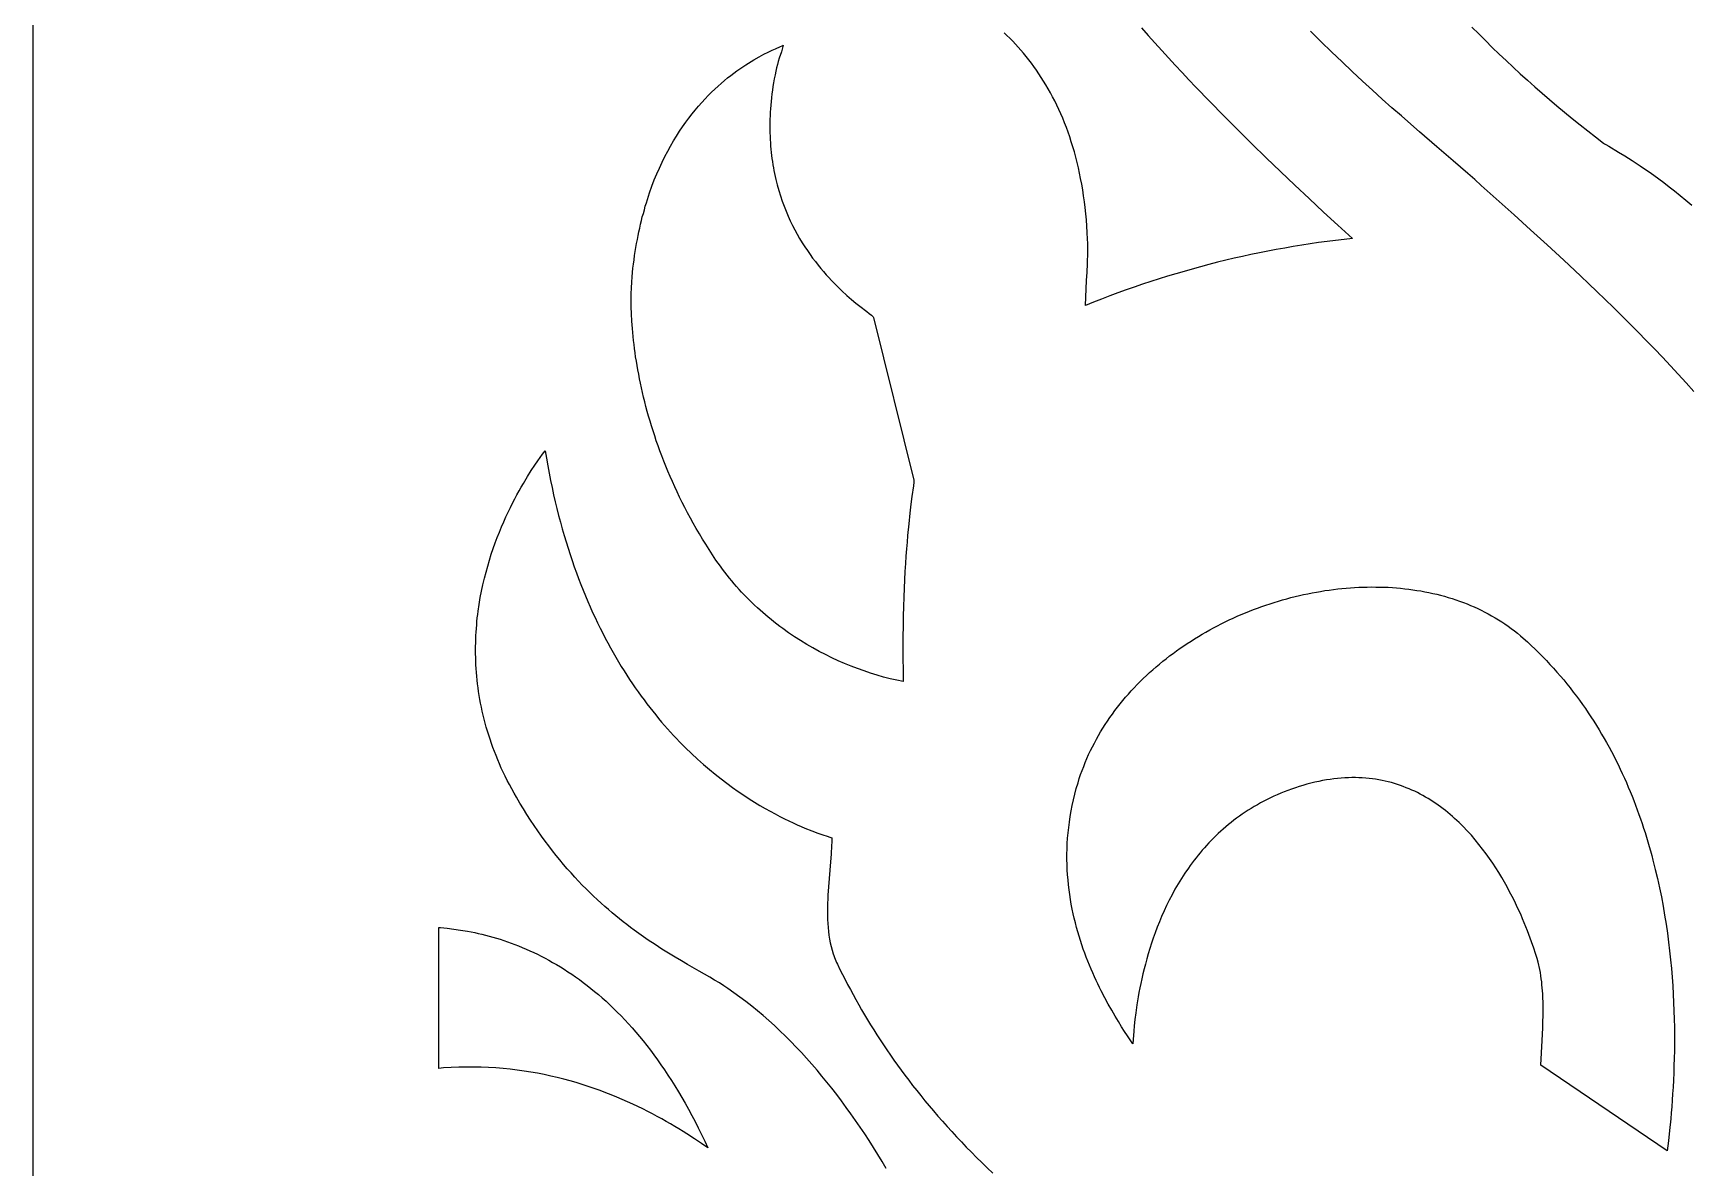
# Model space of a CAD drawing. Extents: x -750 to 750, y -1000 to 1000.
# Drawn here: x -750 to -586.9, y -384.6 to -272.7 of the extents above; entities that cross this region are included whole.
import ezdxf

# ---------------------------------------------------------------- set-up
doc = ezdxf.new("R2010")
doc.units = 0
doc.layers.add('LAYER_1', color=18, linetype='CONTINUOUS')

msp = doc.modelspace()

# ---------------------------------------------------------------- linework, layer by layer
at = {"layer": 'LAYER_1'}
msp.add_lwpolyline([(-475.66, 274.46), (-477.41, 255.17, -0.426497), (-483.05, 250.67, 1), (-489.05, 205.44, -0.214305), (-485.57, 203.28, -0.489736), (-510.5, 127.16, 0.182251), (-474.88, 69.45, -0.070235), (-473.9, 68.45, -0.552147), (-511.5, -26.78), (-511.5, -1000), (-750, -1000), (-750, 1000)], format="xyb", dxfattribs=at)
for points in [[(-640.74, -272.17), (-640.07, -272.92), (-639.41, -273.66), (-638.74, -274.39), (-638.07, -275.12), (-637.4, -275.85), (-636.73, -276.57), (-636.05, -277.29), (-635.37, -278.01), (-634, -279.43), (-632.62, -280.84), (-631.24, -282.23), (-629.84, -283.61), (-628.44, -284.98), (-627.03, -286.34), (-625.62, -287.68), (-624.2, -289.01), (-622.78, -290.33), (-621.36, -291.64), (-619.93, -292.94), (-620.76, -293.03), (-621.6, -293.13), (-622.44, -293.24), (-623.27, -293.35), (-624.11, -293.47), (-624.94, -293.6), (-625.78, -293.73), (-626.61, -293.88), (-627.44, -294.03), (-628.28, -294.19), (-629.11, -294.35), (-629.94, -294.52), (-630.77, -294.71), (-631.6, -294.89), (-632.42, -295.09), (-633.25, -295.29), (-634.08, -295.5), (-634.9, -295.72), (-635.72, -295.95), (-636.54, -296.18), (-637.36, -296.42), (-638.18, -296.67), (-639, -296.92), (-639.81, -297.18), (-640.63, -297.45), (-641.44, -297.73), (-642.25, -298.01), (-643.05, -298.3), (-643.86, -298.6), (-644.66, -298.91), (-645.46, -299.22), (-646.26, -299.54), (-646.23, -298.72), (-646.19, -297.91), (-646.14, -297.09), (-646.09, -296.27), (-646.05, -295.45), (-646.04, -295.05), (-646.03, -294.64), (-646.02, -294.23), (-646.02, -293.82), (-646.03, -293.41), (-646.04, -293), (-646.08, -292.36), (-646.12, -291.73), (-646.16, -291.11), (-646.22, -290.5), (-646.28, -289.9), (-646.36, -289.31), (-646.44, -288.73), (-646.53, -288.15), (-646.62, -287.59), (-646.73, -287.04), (-646.84, -286.49), (-646.95, -285.96), (-647.08, -285.43), (-647.21, -284.91), (-647.35, -284.41), (-647.49, -283.91), (-647.65, -283.42), (-647.8, -282.93), (-647.97, -282.46), (-648.14, -282), (-648.31, -281.54), (-648.5, -281.09), (-648.68, -280.65), (-648.88, -280.22), (-649.08, -279.8), (-649.28, -279.38), (-649.49, -278.97), (-649.71, -278.57), (-649.92, -278.18), (-650.15, -277.8), (-650.38, -277.42), (-650.61, -277.06), (-650.85, -276.69), (-651.09, -276.34), (-651.33, -275.99), (-651.58, -275.66), (-651.84, -275.32), (-652.09, -275), (-652.36, -274.68), (-652.62, -274.37), (-652.89, -274.07), (-653.16, -273.77), (-653.43, -273.48), (-653.71, -273.2), (-653.99, -272.92), (-654.27, -272.65)], [(-608.15, -272.1), (-607.49, -272.77), (-606.83, -273.43), (-606.16, -274.09), (-605.48, -274.75), (-604.79, -275.4), (-604.09, -276.05), (-603.39, -276.7), (-602.68, -277.34), (-601.96, -277.98), (-601.24, -278.61), (-600.51, -279.24), (-599.77, -279.87), (-599.02, -280.49), (-598.27, -281.11), (-597.5, -281.72), (-596.73, -282.33), (-595.96, -282.93), (-595.17, -283.53), (-595.08, -283.59), (-594.97, -283.66), (-594.65, -283.85), (-593.7, -284.42), (-593.08, -284.8), (-592.37, -285.25), (-591.98, -285.5), (-591.57, -285.77), (-591.14, -286.06), (-590.69, -286.37), (-590.22, -286.71), (-589.74, -287.06), (-589.24, -287.43), (-588.71, -287.83), (-588.18, -288.25), (-587.63, -288.69), (-587.06, -289.15), (-586.48, -289.64)], [(-586.27, -308.04), (-587.04, -307.18), (-587.81, -306.33), (-588.59, -305.49), (-589.38, -304.65), (-590.17, -303.82), (-590.97, -303), (-591.77, -302.18), (-592.58, -301.37), (-593.38, -300.56), (-594.2, -299.76), (-595.01, -298.97), (-595.83, -298.18), (-596.64, -297.4), (-597.46, -296.62), (-599.1, -295.09), (-600.74, -293.57), (-602.38, -292.08), (-604, -290.6), (-607.23, -287.71), (-607.87, -287.13), (-608.56, -286.53), (-610.02, -285.27), (-611.61, -283.9), (-613.31, -282.43), (-614.19, -281.66), (-615.1, -280.86), (-616.04, -280.04), (-616.99, -279.19), (-617.96, -278.31), (-618.95, -277.41), (-619.95, -276.48), (-620.96, -275.52), (-621.99, -274.54), (-623.03, -273.53), (-624.08, -272.49)], [(-665.89, -384.66), (-666.3, -383.96), (-666.73, -383.27), (-667.15, -382.59), (-667.58, -381.91), (-668.02, -381.24), (-668.47, -380.57), (-668.92, -379.92), (-669.37, -379.27), (-669.83, -378.63), (-670.3, -377.99), (-670.77, -377.37), (-671.25, -376.75), (-671.74, -376.14), (-672.23, -375.54), (-672.72, -374.95), (-673.23, -374.36), (-673.74, -373.79), (-674.25, -373.23), (-674.77, -372.68), (-675.3, -372.13), (-675.83, -371.6), (-676.37, -371.08), (-676.92, -370.57), (-677.47, -370.07), (-678.03, -369.58), (-678.59, -369.1), (-679.16, -368.64), (-679.74, -368.19), (-680.32, -367.75), (-680.91, -367.32), (-681.5, -366.9), (-681.91, -366.63), (-682.34, -366.36), (-682.81, -366.08), (-683.29, -365.79), (-684.35, -365.19), (-685.49, -364.53), (-686.09, -364.18), (-686.71, -363.81), (-687.35, -363.42), (-688.01, -363.01), (-688.67, -362.58), (-689.35, -362.13), (-690.05, -361.65), (-690.75, -361.14), (-691.11, -360.88), (-691.46, -360.61), (-691.82, -360.33), (-692.19, -360.04), (-692.55, -359.75), (-692.91, -359.44), (-693.28, -359.13), (-693.65, -358.81), (-694.01, -358.48), (-694.38, -358.14), (-694.75, -357.8), (-695.12, -357.44), (-695.49, -357.08), (-695.86, -356.7), (-696.23, -356.31), (-696.6, -355.92), (-696.97, -355.51), (-697.34, -355.1), (-697.71, -354.67), (-698.08, -354.23), (-698.44, -353.78), (-698.81, -353.32), (-699.17, -352.85), (-699.53, -352.36), (-699.89, -351.87), (-700.25, -351.36), (-700.61, -350.84), (-700.96, -350.31), (-701.32, -349.76), (-701.67, -349.2), (-702.01, -348.63), (-702.36, -348.04), (-702.59, -347.63), (-702.82, -347.22), (-703.04, -346.8), (-703.25, -346.39), (-703.46, -345.98), (-703.65, -345.57), (-703.84, -345.16), (-704.02, -344.75), (-704.19, -344.35), (-704.36, -343.94), (-704.52, -343.54), (-704.67, -343.13), (-704.81, -342.73), (-704.95, -342.33), (-705.08, -341.93), (-705.2, -341.53), (-705.32, -341.13), (-705.43, -340.74), (-705.53, -340.34), (-705.63, -339.95), (-705.72, -339.56), (-705.8, -339.17), (-705.88, -338.78), (-705.95, -338.39), (-706.02, -338.01), (-706.08, -337.63), (-706.13, -337.24), (-706.18, -336.86), (-706.22, -336.49), (-706.26, -336.11), (-706.29, -335.74), (-706.32, -335.36), (-706.34, -334.99), (-706.36, -334.62), (-706.37, -334.26), (-706.38, -333.89), (-706.38, -333.53), (-706.38, -333.17), (-706.37, -332.81), (-706.36, -332.45), (-706.35, -332.1), (-706.33, -331.75), (-706.3, -331.4), (-706.27, -331.05), (-706.24, -330.71), (-706.21, -330.36), (-706.17, -330.02), (-706.12, -329.69), (-706.02, -329.02), (-705.91, -328.36), (-705.79, -327.71), (-705.65, -327.08), (-705.51, -326.45), (-705.35, -325.84), (-705.18, -325.24), (-705.01, -324.65), (-704.83, -324.07), (-704.64, -323.51), (-704.44, -322.96), (-704.24, -322.42), (-704.03, -321.89), (-703.82, -321.38), (-703.6, -320.88), (-703.39, -320.4), (-703.17, -319.93), (-702.95, -319.48), (-702.73, -319.04), (-702.51, -318.62), (-702.3, -318.21), (-702.08, -317.82), (-701.87, -317.45), (-701.66, -317.09), (-701.26, -316.42), (-700.89, -315.83), (-700.55, -315.31), (-700.24, -314.86), (-699.77, -314.2), (-699.53, -313.87), (-699.4, -314.61), (-699.27, -315.35), (-699.13, -316.08), (-698.99, -316.8), (-698.84, -317.51), (-698.69, -318.21), (-698.53, -318.9), (-698.36, -319.58), (-698.19, -320.26), (-698.01, -320.92), (-697.83, -321.57), (-697.65, -322.22), (-697.46, -322.85), (-697.26, -323.48), (-697.06, -324.1), (-696.86, -324.71), (-696.65, -325.31), (-696.44, -325.9), (-696.22, -326.48), (-696, -327.06), (-695.78, -327.63), (-695.55, -328.18), (-695.32, -328.73), (-695.08, -329.27), (-694.84, -329.81), (-694.6, -330.33), (-694.35, -330.85), (-694.1, -331.36), (-693.85, -331.86), (-693.6, -332.35), (-693.34, -332.83), (-693.08, -333.31), (-692.81, -333.78), (-692.55, -334.24), (-692.28, -334.69), (-692.01, -335.14), (-691.74, -335.58), (-691.46, -336.01), (-691.19, -336.43), (-690.91, -336.85), (-690.63, -337.26), (-690.34, -337.66), (-690.06, -338.06), (-689.77, -338.44), (-689.49, -338.83), (-689.2, -339.2), (-688.91, -339.57), (-688.62, -339.93), (-688.33, -340.28), (-688.04, -340.63), (-687.74, -340.97), (-687.45, -341.3), (-687.16, -341.63), (-686.86, -341.95), (-686.57, -342.26), (-686.27, -342.57), (-685.98, -342.87), (-685.68, -343.16), (-685.09, -343.73), (-684.5, -344.28), (-683.92, -344.81), (-683.33, -345.31), (-682.75, -345.78), (-682.18, -346.24), (-681.61, -346.67), (-681.04, -347.09), (-680.49, -347.48), (-679.94, -347.85), (-679.4, -348.2), (-678.87, -348.54), (-678.35, -348.85), (-677.84, -349.15), (-677.34, -349.43), (-676.86, -349.69), (-676.39, -349.93), (-675.93, -350.16), (-675.49, -350.37), (-675.07, -350.57), (-674.67, -350.75), (-674.28, -350.92), (-673.91, -351.08), (-673.23, -351.35), (-672.64, -351.57), (-672.14, -351.74), (-671.73, -351.88), (-671.44, -351.98), (-671.26, -352.04), (-671.27, -352.43), (-671.29, -352.83), (-671.34, -353.62), (-671.46, -355.24), (-671.53, -356.06), (-671.59, -356.88), (-671.64, -357.69), (-671.66, -358.1), (-671.68, -358.5), (-671.69, -358.91), (-671.69, -359.31), (-671.69, -359.7), (-671.67, -360.1), (-671.66, -360.49), (-671.63, -360.88), (-671.59, -361.27), (-671.54, -361.65), (-671.48, -362.03), (-671.41, -362.4), (-671.33, -362.77), (-671.23, -363.13), (-671.12, -363.49), (-671.06, -363.66), (-671, -363.84), (-670.93, -364.01), (-670.86, -364.18), (-670.79, -364.35), (-670.71, -364.52), (-670.46, -365.02), (-670.21, -365.52), (-669.96, -366.01), (-669.7, -366.51), (-669.43, -367.01), (-669.16, -367.51), (-668.89, -368), (-668.61, -368.5), (-668.33, -369), (-668.03, -369.49), (-667.74, -369.99), (-667.44, -370.49), (-667.13, -370.98), (-666.81, -371.48), (-666.49, -371.98), (-666.16, -372.47), (-665.83, -372.97), (-665.49, -373.47), (-665.14, -373.97), (-664.78, -374.47), (-664.42, -374.96), (-664.05, -375.46), (-663.67, -375.96), (-663.29, -376.47), (-662.89, -376.97), (-662.49, -377.47), (-662.08, -377.97), (-661.66, -378.47), (-661.24, -378.98), (-660.8, -379.48), (-660.36, -379.99), (-659.9, -380.5), (-659.44, -381.01), (-658.97, -381.52), (-658.49, -382.03), (-658, -382.54), (-657.5, -383.05), (-656.99, -383.56), (-656.47, -384.08), (-655.94, -384.6), (-655.4, -385.11)]]:
    msp.add_lwpolyline(points, dxfattribs=at)
for points in [[(-676.23, -274.52), (-676.44, -275.15), (-676.54, -275.47), (-676.63, -275.78), (-676.71, -276.1), (-676.78, -276.43), (-676.86, -276.81), (-676.93, -277.2), (-677, -277.58), (-677.06, -277.95), (-677.11, -278.32), (-677.16, -278.69), (-677.21, -279.06), (-677.24, -279.42), (-677.28, -279.78), (-677.31, -280.14), (-677.33, -280.49), (-677.35, -280.84), (-677.36, -281.18), (-677.37, -281.52), (-677.37, -281.86), (-677.37, -282.2), (-677.36, -282.53), (-677.35, -282.86), (-677.34, -283.18), (-677.32, -283.5), (-677.3, -283.82), (-677.27, -284.14), (-677.24, -284.45), (-677.2, -284.76), (-677.16, -285.06), (-677.12, -285.36), (-677.07, -285.66), (-677.02, -285.96), (-676.97, -286.25), (-676.91, -286.54), (-676.85, -286.82), (-676.78, -287.11), (-676.71, -287.39), (-676.64, -287.66), (-676.49, -288.21), (-676.33, -288.74), (-676.15, -289.25), (-675.97, -289.76), (-675.77, -290.25), (-675.57, -290.73), (-675.35, -291.2), (-675.13, -291.66), (-674.9, -292.1), (-674.67, -292.53), (-674.43, -292.95), (-674.18, -293.36), (-673.93, -293.76), (-673.67, -294.14), (-673.41, -294.51), (-673.15, -294.87), (-672.88, -295.22), (-672.62, -295.56), (-672.35, -295.89), (-672.09, -296.2), (-671.82, -296.51), (-671.55, -296.8), (-671.29, -297.08), (-671.03, -297.35), (-670.77, -297.61), (-670.51, -297.86), (-670.26, -298.1), (-669.78, -298.55), (-669.32, -298.95), (-668.89, -299.31), (-668.49, -299.63), (-667.82, -300.15), (-667.57, -300.35), (-667.36, -300.51), (-667.22, -300.63), (-667.17, -300.68), (-667.14, -300.72), (-663.17, -316.79), (-663.17, -316.87), (-663.18, -316.98), (-663.22, -317.32), (-663.36, -318.4), (-663.46, -319.15), (-663.56, -320.04), (-663.67, -321.07), (-663.79, -322.24), (-663.84, -322.88), (-663.9, -323.55), (-663.95, -324.26), (-664, -325), (-664.05, -325.78), (-664.09, -326.59), (-664.13, -327.44), (-664.16, -328.32), (-664.19, -329.24), (-664.22, -330.19), (-664.24, -331.18), (-664.25, -332.2), (-664.25, -333.26), (-664.25, -334.35), (-664.23, -335.48), (-664.21, -336.64), (-664.86, -336.51), (-665.5, -336.36), (-666.15, -336.19), (-666.79, -336.01), (-667.44, -335.81), (-668.08, -335.59), (-668.72, -335.36), (-669.36, -335.12), (-670, -334.86), (-670.63, -334.58), (-671.26, -334.29), (-671.89, -333.98), (-672.51, -333.66), (-673.12, -333.32), (-673.73, -332.97), (-674.34, -332.6), (-674.93, -332.22), (-675.52, -331.82), (-676.1, -331.4), (-676.39, -331.19), (-676.67, -330.97), (-676.96, -330.75), (-677.24, -330.53), (-677.52, -330.3), (-677.79, -330.07), (-678.06, -329.83), (-678.33, -329.59), (-678.6, -329.35), (-678.87, -329.1), (-679.13, -328.85), (-679.39, -328.6), (-679.64, -328.34), (-679.9, -328.08), (-680.15, -327.81), (-680.39, -327.55), (-680.64, -327.27), (-680.88, -327), (-681.12, -326.71), (-681.35, -326.43), (-681.58, -326.14), (-681.81, -325.85), (-682.03, -325.56), (-682.25, -325.26), (-682.46, -324.95), (-682.68, -324.65), (-683.02, -324.13), (-683.36, -323.62), (-683.69, -323.1), (-684.01, -322.58), (-684.32, -322.06), (-684.62, -321.55), (-684.92, -321.03), (-685.2, -320.51), (-685.48, -319.99), (-685.75, -319.48), (-686.01, -318.96), (-686.27, -318.45), (-686.51, -317.94), (-686.75, -317.42), (-686.98, -316.91), (-687.2, -316.4), (-687.42, -315.9), (-687.62, -315.39), (-687.82, -314.89), (-688.02, -314.39), (-688.2, -313.89), (-688.38, -313.39), (-688.56, -312.9), (-688.72, -312.4), (-688.88, -311.92), (-689.03, -311.43), (-689.18, -310.95), (-689.32, -310.47), (-689.45, -309.99), (-689.58, -309.52), (-689.7, -309.05), (-689.81, -308.59), (-689.92, -308.13), (-690.03, -307.67), (-690.12, -307.22), (-690.22, -306.78), (-690.3, -306.33), (-690.38, -305.9), (-690.46, -305.46), (-690.53, -305.04), (-690.6, -304.62), (-690.66, -304.2), (-690.71, -303.79), (-690.76, -303.38), (-690.81, -302.99), (-690.85, -302.59), (-690.92, -301.83), (-690.98, -301.09), (-691.02, -300.37), (-691.04, -299.69), (-691.05, -299.03), (-691.04, -298.41), (-691.02, -297.82), (-690.99, -297.26), (-690.95, -296.73), (-690.91, -296.3), (-690.86, -295.88), (-690.81, -295.46), (-690.76, -295.04), (-690.7, -294.63), (-690.64, -294.23), (-690.57, -293.83), (-690.5, -293.43), (-690.43, -293.04), (-690.36, -292.66), (-690.28, -292.28), (-690.2, -291.91), (-690.11, -291.54), (-690.03, -291.17), (-689.94, -290.81), (-689.84, -290.46), (-689.74, -290.11), (-689.65, -289.76), (-689.54, -289.42), (-689.44, -289.09), (-689.33, -288.76), (-689.22, -288.43), (-688.99, -287.79), (-688.76, -287.17), (-688.51, -286.57), (-688.25, -285.99), (-687.99, -285.42), (-687.72, -284.87), (-687.44, -284.34), (-687.16, -283.82), (-686.87, -283.32), (-686.58, -282.84), (-686.28, -282.37), (-685.97, -281.92), (-685.66, -281.48), (-685.35, -281.06), (-685.04, -280.66), (-684.72, -280.27), (-684.4, -279.89), (-684.08, -279.53), (-683.76, -279.18), (-683.44, -278.84), (-683.12, -278.52), (-682.8, -278.22), (-682.48, -277.92), (-682.16, -277.64), (-681.85, -277.37), (-681.53, -277.11), (-681.23, -276.87), (-680.92, -276.64), (-680.62, -276.41), (-680.32, -276.2), (-680.03, -276), (-679.75, -275.81), (-679.47, -275.64), (-679.2, -275.47), (-678.94, -275.31), (-678.43, -275.02), (-677.96, -274.77), (-677.54, -274.56), (-677.15, -274.38), (-676.82, -274.23), (-676.31, -274.01), (-676.14, -273.94), (-676.04, -273.89)], [(-617.64, -327.31), (-617.23, -327.31), (-616.82, -327.33), (-616.41, -327.34), (-616, -327.37), (-615.59, -327.4), (-615.19, -327.43), (-614.78, -327.48), (-614.38, -327.52), (-613.98, -327.58), (-613.58, -327.64), (-613.19, -327.7), (-612.79, -327.78), (-612.4, -327.85), (-612.01, -327.94), (-611.63, -328.03), (-611.25, -328.13), (-610.86, -328.23), (-610.49, -328.34), (-610.11, -328.45), (-609.74, -328.58), (-609.37, -328.7), (-609, -328.84), (-608.64, -328.98), (-608.28, -329.13), (-607.93, -329.28), (-607.58, -329.44), (-607.23, -329.61), (-606.88, -329.78), (-606.54, -329.96), (-606.21, -330.14), (-605.88, -330.34), (-605.55, -330.54), (-605.22, -330.74), (-604.9, -330.95), (-604.59, -331.17), (-604.28, -331.4), (-603.97, -331.63), (-603.67, -331.87), (-603.38, -332.12), (-603.09, -332.37), (-602.69, -332.72), (-602.31, -333.08), (-601.93, -333.45), (-601.55, -333.81), (-601.18, -334.19), (-600.82, -334.56), (-600.47, -334.94), (-600.12, -335.32), (-599.78, -335.7), (-599.44, -336.09), (-599.11, -336.48), (-598.79, -336.87), (-598.47, -337.27), (-598.16, -337.67), (-597.85, -338.07), (-597.55, -338.48), (-597.26, -338.89), (-596.97, -339.3), (-596.69, -339.71), (-596.42, -340.12), (-596.15, -340.54), (-595.88, -340.96), (-595.62, -341.38), (-595.37, -341.81), (-595.12, -342.24), (-594.88, -342.66), (-594.64, -343.09), (-594.41, -343.53), (-594.18, -343.96), (-593.96, -344.4), (-593.75, -344.83), (-593.53, -345.27), (-593.33, -345.71), (-593.13, -346.15), (-592.93, -346.6), (-592.74, -347.04), (-592.55, -347.49), (-592.37, -347.93), (-592.2, -348.38), (-592.02, -348.83), (-591.86, -349.28), (-591.69, -349.73), (-591.54, -350.18), (-591.38, -350.63), (-591.23, -351.08), (-591.09, -351.53), (-590.95, -351.99), (-590.81, -352.44), (-590.68, -352.89), (-590.55, -353.34), (-590.43, -353.8), (-590.31, -354.25), (-590.08, -355.16), (-589.86, -356.06), (-589.67, -356.97), (-589.48, -357.87), (-589.31, -358.77), (-589.16, -359.66), (-589.02, -360.56), (-588.89, -361.44), (-588.77, -362.32), (-588.67, -363.2), (-588.58, -364.07), (-588.49, -364.93), (-588.42, -365.79), (-588.36, -366.64), (-588.31, -367.47), (-588.27, -368.3), (-588.24, -369.12), (-588.22, -369.93), (-588.2, -370.72), (-588.2, -371.51), (-588.2, -372.28), (-588.2, -373.04), (-588.22, -373.79), (-588.24, -374.52), (-588.26, -375.23), (-588.29, -375.93), (-588.33, -376.62), (-588.37, -377.28), (-588.41, -377.93), (-588.46, -378.56), (-588.51, -379.18), (-588.56, -379.77), (-588.67, -380.9), (-588.79, -381.94), (-588.9, -382.9), (-601.37, -374.47), (-601.3, -373.25), (-601.23, -372.03), (-601.19, -371.41), (-601.17, -370.8), (-601.15, -370.19), (-601.13, -369.57), (-601.13, -368.96), (-601.14, -368.35), (-601.16, -367.74), (-601.18, -367.44), (-601.2, -367.14), (-601.22, -366.84), (-601.25, -366.54), (-601.28, -366.24), (-601.32, -365.94), (-601.36, -365.64), (-601.41, -365.34), (-601.46, -365.04), (-601.52, -364.75), (-601.55, -364.59), (-601.63, -364.32), (-601.73, -363.94), (-601.88, -363.47), (-602.06, -362.92), (-602.27, -362.29), (-602.53, -361.59), (-602.68, -361.22), (-602.83, -360.83), (-602.99, -360.43), (-603.17, -360.02), (-603.35, -359.59), (-603.55, -359.16), (-603.76, -358.72), (-603.97, -358.27), (-604.2, -357.82), (-604.44, -357.36), (-604.69, -356.89), (-604.95, -356.42), (-605.22, -355.95), (-605.51, -355.48), (-605.8, -355.01), (-606.11, -354.54), (-606.43, -354.07), (-606.76, -353.61), (-607.11, -353.15), (-607.46, -352.69), (-607.83, -352.24), (-608.21, -351.8), (-608.61, -351.36), (-609.01, -350.94), (-609.22, -350.73), (-609.43, -350.53), (-609.64, -350.33), (-609.86, -350.13), (-610.08, -349.93), (-610.31, -349.74), (-610.53, -349.55), (-610.77, -349.36), (-611, -349.18), (-611.24, -349), (-611.48, -348.83), (-611.72, -348.66), (-611.97, -348.49), (-612.22, -348.33), (-612.47, -348.17), (-612.73, -348.02), (-612.99, -347.87), (-613.26, -347.73), (-613.53, -347.59), (-613.8, -347.46), (-614.07, -347.33), (-614.35, -347.21), (-614.63, -347.1), (-614.92, -346.99), (-615.21, -346.88), (-615.5, -346.78), (-615.8, -346.69), (-616.1, -346.6), (-616.4, -346.52), (-616.71, -346.45), (-617.02, -346.39), (-617.33, -346.33), (-617.65, -346.27), (-617.97, -346.23), (-618.3, -346.19), (-618.63, -346.16), (-618.96, -346.13), (-619.3, -346.12), (-619.64, -346.11), (-619.99, -346.11), (-620.33, -346.12), (-620.69, -346.13), (-621.04, -346.16), (-621.4, -346.19), (-621.76, -346.23), (-622.13, -346.28), (-622.5, -346.34), (-622.88, -346.4), (-623.26, -346.48), (-623.64, -346.56), (-624.03, -346.66), (-624.42, -346.76), (-624.81, -346.87), (-625.19, -346.99), (-625.56, -347.11), (-625.93, -347.24), (-626.29, -347.37), (-626.65, -347.51), (-627, -347.65), (-627.35, -347.8), (-627.69, -347.95), (-628.02, -348.11), (-628.35, -348.27), (-628.68, -348.43), (-629, -348.6), (-629.31, -348.78), (-629.62, -348.96), (-629.92, -349.14), (-630.22, -349.33), (-630.51, -349.52), (-630.8, -349.71), (-631.08, -349.91), (-631.36, -350.11), (-631.63, -350.32), (-631.9, -350.53), (-632.16, -350.74), (-632.42, -350.96), (-632.67, -351.18), (-632.92, -351.4), (-633.16, -351.62), (-633.4, -351.85), (-633.64, -352.08), (-633.87, -352.31), (-634.09, -352.55), (-634.31, -352.79), (-634.53, -353.03), (-634.74, -353.27), (-634.95, -353.52), (-635.15, -353.76), (-635.35, -354.01), (-635.55, -354.26), (-635.74, -354.52), (-635.92, -354.77), (-636.11, -355.03), (-636.46, -355.54), (-636.8, -356.07), (-637.12, -356.59), (-637.43, -357.12), (-637.72, -357.66), (-638, -358.19), (-638.26, -358.73), (-638.51, -359.26), (-638.75, -359.8), (-638.97, -360.34), (-639.19, -360.87), (-639.39, -361.4), (-639.57, -361.93), (-639.75, -362.45), (-639.92, -362.97), (-640.07, -363.49), (-640.22, -363.99), (-640.35, -364.49), (-640.48, -364.98), (-640.6, -365.47), (-640.7, -365.94), (-640.8, -366.4), (-640.89, -366.85), (-640.98, -367.29), (-641.05, -367.72), (-641.12, -368.13), (-641.18, -368.53), (-641.29, -369.29), (-641.38, -369.97), (-641.44, -370.59), (-641.49, -371.12), (-641.55, -371.93), (-641.58, -372.35), (-642.1, -371.58), (-642.39, -371.14), (-642.69, -370.67), (-643.01, -370.16), (-643.34, -369.62), (-643.67, -369.05), (-644.01, -368.45), (-644.36, -367.82), (-644.7, -367.15), (-644.87, -366.81), (-645.04, -366.46), (-645.21, -366.11), (-645.38, -365.74), (-645.54, -365.37), (-645.7, -365), (-645.86, -364.61), (-646.02, -364.22), (-646.17, -363.83), (-646.32, -363.42), (-646.47, -363.02), (-646.61, -362.6), (-646.75, -362.18), (-646.88, -361.75), (-647.01, -361.32), (-647.13, -360.88), (-647.25, -360.43), (-647.36, -359.98), (-647.46, -359.53), (-647.56, -359.07), (-647.65, -358.6), (-647.73, -358.13), (-647.8, -357.65), (-647.87, -357.17), (-647.93, -356.68), (-647.97, -356.19), (-648.01, -355.69), (-648.05, -355.19), (-648.07, -354.69), (-648.08, -354.18), (-648.08, -353.66), (-648.07, -353.14), (-648.05, -352.62), (-648.01, -352.09), (-647.97, -351.56), (-647.91, -351.03), (-647.84, -350.49), (-647.76, -349.94), (-647.67, -349.4), (-647.56, -348.85), (-647.44, -348.3), (-647.3, -347.74), (-647.16, -347.18), (-646.99, -346.62), (-646.86, -346.21), (-646.73, -345.81), (-646.58, -345.4), (-646.43, -345.01), (-646.27, -344.61), (-646.11, -344.22), (-645.94, -343.84), (-645.76, -343.45), (-645.57, -343.07), (-645.38, -342.7), (-645.18, -342.33), (-644.97, -341.96), (-644.76, -341.6), (-644.54, -341.24), (-644.31, -340.88), (-644.08, -340.53), (-643.84, -340.18), (-643.6, -339.84), (-643.35, -339.5), (-643.1, -339.17), (-642.83, -338.83), (-642.57, -338.51), (-642.3, -338.18), (-642.02, -337.87), (-641.74, -337.55), (-641.45, -337.24), (-641.15, -336.93), (-640.86, -336.63), (-640.55, -336.33), (-640.25, -336.04), (-639.93, -335.75), (-639.62, -335.47), (-639.29, -335.19), (-638.97, -334.91), (-638.64, -334.64), (-638.3, -334.38), (-637.97, -334.11), (-637.62, -333.86), (-637.28, -333.6), (-636.93, -333.35), (-636.57, -333.11), (-636.22, -332.87), (-635.85, -332.64), (-635.49, -332.41), (-635.12, -332.18), (-634.75, -331.96), (-634.38, -331.75), (-634, -331.53), (-633.62, -331.33), (-633.24, -331.13), (-632.86, -330.93), (-632.47, -330.74), (-632.08, -330.55), (-631.69, -330.37), (-631.29, -330.19), (-630.89, -330.02), (-630.49, -329.86), (-630.09, -329.69), (-629.69, -329.54), (-629.29, -329.39), (-628.88, -329.24), (-628.47, -329.1), (-628.06, -328.96), (-627.65, -328.83), (-627.24, -328.7), (-626.83, -328.58), (-626.41, -328.47), (-626, -328.36), (-625.58, -328.25), (-625.16, -328.15), (-624.75, -328.06), (-624.33, -327.97), (-623.91, -327.89), (-623.49, -327.81), (-623.07, -327.74), (-622.65, -327.67), (-622.23, -327.61), (-621.81, -327.55), (-621.39, -327.5), (-620.97, -327.46), (-620.56, -327.42), (-620.14, -327.39), (-619.72, -327.36), (-619.3, -327.34), (-618.89, -327.32), (-618.47, -327.31), (-618.06, -327.3)], [(-709.84, -360.9), (-709.19, -360.96), (-708.52, -361.04), (-707.85, -361.14), (-707.16, -361.26), (-706.81, -361.32), (-706.46, -361.39), (-706.11, -361.47), (-705.76, -361.55), (-705.41, -361.64), (-705.05, -361.74), (-704.69, -361.84), (-704.33, -361.94), (-703.97, -362.05), (-703.6, -362.17), (-703.24, -362.29), (-702.87, -362.43), (-702.5, -362.56), (-702.14, -362.71), (-701.77, -362.86), (-701.39, -363.02), (-701.02, -363.18), (-700.65, -363.35), (-700.28, -363.53), (-699.9, -363.72), (-699.53, -363.91), (-699.15, -364.12), (-698.78, -364.33), (-698.4, -364.55), (-698.02, -364.77), (-697.65, -365.01), (-697.27, -365.25), (-696.89, -365.5), (-696.52, -365.76), (-696.14, -366.03), (-695.77, -366.31), (-695.39, -366.6), (-695.02, -366.89), (-694.64, -367.2), (-694.27, -367.51), (-693.89, -367.84), (-693.52, -368.17), (-693.15, -368.52), (-692.78, -368.87), (-692.41, -369.23), (-692.04, -369.61), (-691.68, -369.99), (-691.31, -370.39), (-690.95, -370.79), (-690.58, -371.21), (-690.22, -371.63), (-689.86, -372.07), (-689.51, -372.52), (-689.15, -372.98), (-688.8, -373.45), (-688.45, -373.93), (-688.1, -374.43), (-687.75, -374.93), (-687.41, -375.45), (-687.06, -375.98), (-686.72, -376.52), (-686.39, -377.08), (-686.05, -377.64), (-685.72, -378.22), (-685.39, -378.81), (-685.06, -379.42), (-684.74, -380.03), (-684.42, -380.66), (-684.1, -381.31), (-683.79, -381.96), (-683.48, -382.63), (-684.12, -382.18), (-684.81, -381.72), (-685.55, -381.24), (-685.93, -381), (-686.33, -380.75), (-686.73, -380.51), (-687.15, -380.26), (-687.58, -380.01), (-688.02, -379.76), (-688.47, -379.52), (-688.93, -379.27), (-689.4, -379.03), (-689.89, -378.78), (-690.38, -378.54), (-690.88, -378.31), (-691.4, -378.07), (-691.92, -377.84), (-692.45, -377.62), (-693, -377.39), (-693.55, -377.18), (-694.11, -376.97), (-694.69, -376.76), (-695.27, -376.57), (-695.86, -376.37), (-696.46, -376.19), (-697.07, -376.02), (-697.69, -375.85), (-698.32, -375.69), (-698.96, -375.54), (-699.61, -375.4), (-700.26, -375.27), (-700.93, -375.15), (-701.6, -375.05), (-702.28, -374.95), (-702.97, -374.87), (-703.67, -374.8), (-704.38, -374.74), (-705.09, -374.7), (-705.82, -374.67), (-706.55, -374.65), (-707.29, -374.65), (-708.03, -374.67), (-708.79, -374.7), (-709.55, -374.74), (-710, -374.78), (-710, -360.89)]]:
    msp.add_lwpolyline(points, close=True, dxfattribs=at)

doc.saveas('drawing.dxf')
